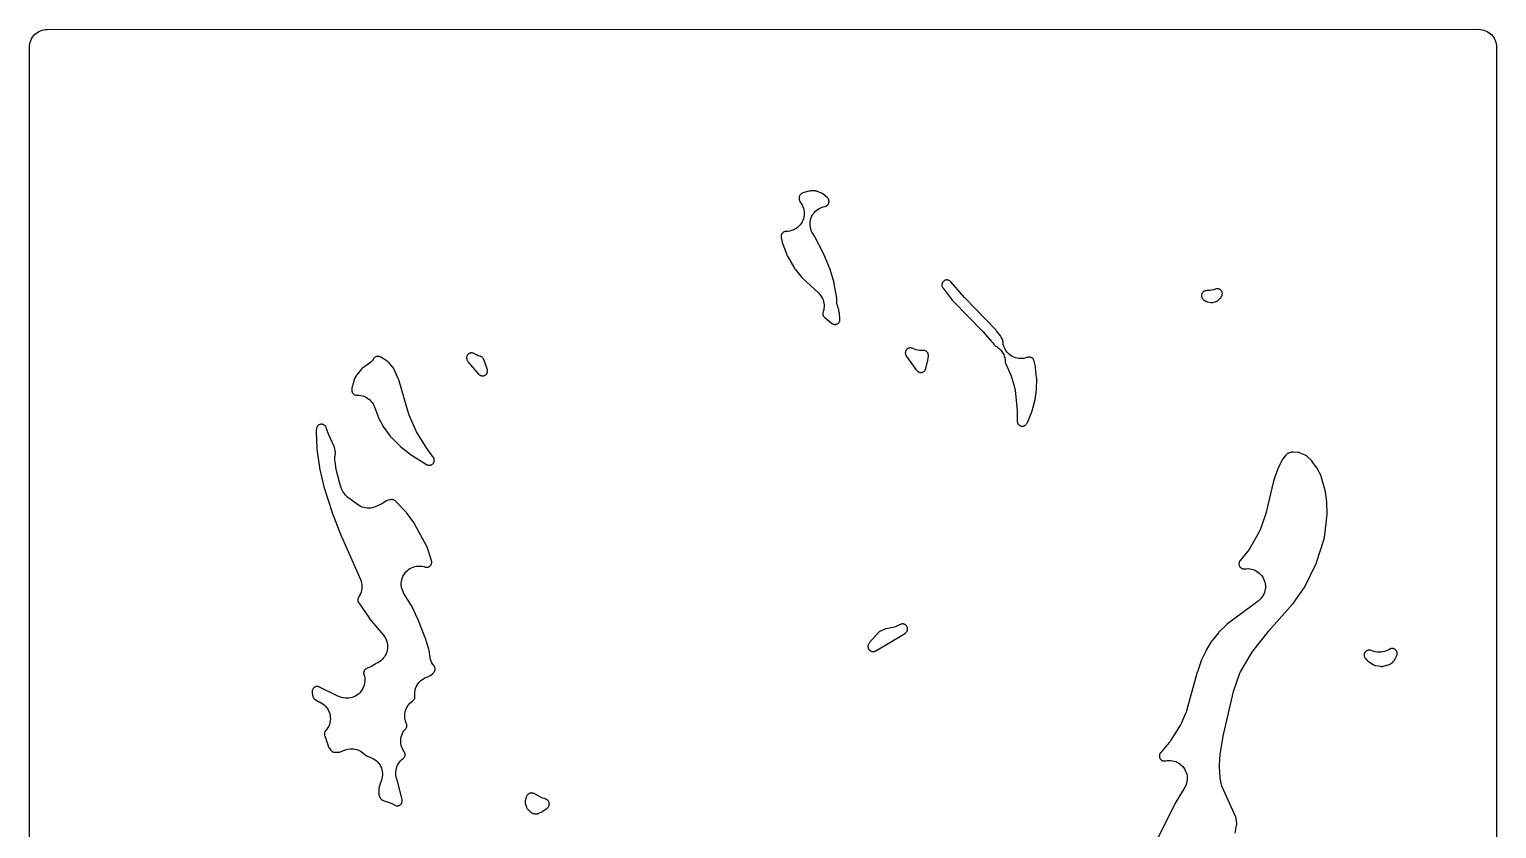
# Model space of a CAD drawing. Header units: millimetres. Extents: x 0 to 300, y 0 to 300.
# Drawn here: x -0.2 to 299.8, y 136.6 to 300.2 of the extents above; entities that cross this region are included whole.
import ezdxf

# ---------------------------------------------------------------- set-up
doc = ezdxf.new("R2010")
doc.units = ezdxf.units.MM
doc.layers.add('CUT', color=7, linetype='CONTINUOUS')

msp = doc.modelspace()

# ---------------------------------------------------------------- linework, layer by layer
at = {"layer": 'CUT'}
for points in [[(-0.175, 3.5), (-0.175, 296.4986), (-0.1573, 296.8588), (-0.1044, 297.2156), (-0.0168, 297.5654), (0.1047, 297.905), (0.2589, 298.231), (0.4443, 298.5404), (0.6592, 298.83), (0.9014, 299.0972), (1.1686, 299.3394), (1.4583, 299.5543), (1.7676, 299.7397), (2.0936, 299.8939), (2.4332, 300.0154), (2.783, 300.103), (3.1398, 300.1559), (3.5, 300.1736), (296.1703, 300.175), (296.5305, 300.1573), (296.8872, 300.1044), (297.2371, 300.0167), (297.5766, 299.8952), (297.9027, 299.7411), (298.212, 299.5556), (298.5017, 299.3408), (298.7689, 299.0986), (299.0111, 298.8314), (299.2259, 298.5417), (299.4114, 298.2324), (299.5655, 297.9063), (299.687, 297.5668), (299.7747, 297.2169), (299.8276, 296.8602), (299.8453, 296.5), (299.8453, 3.5)], [(246.3732, 135.6923), (246.6812, 137.3682), (246.6918, 137.4348), (246.7024, 137.5559), (246.7015, 137.6773), (246.6961, 137.7446), (246.6094, 138.5873), (246.5998, 138.661), (246.5723, 138.792), (246.5313, 138.9193), (246.503, 138.9881), (243.7489, 145.2226), (243.6169, 145.5673), (243.5201, 145.9235), (243.371, 146.6063), (243.3209, 146.8881), (243.2928, 147.1731), (243.1716, 149.2194), (243.1714, 149.6496), (243.2975, 151.8235), (243.3479, 152.2527), (244.0142, 156.0069), (244.0527, 156.1953), (246.0288, 164.712), (246.1573, 165.1435), (247.3668, 168.4511), (247.4951, 168.7581), (247.6507, 169.0523), (249.692, 172.5224), (249.9741, 172.9349), (253.1142, 176.916), (253.2594, 177.089), (258.1291, 182.5379), (258.1919, 182.6126), (258.2124, 182.6384), (258.2708, 182.7166), (260.5116, 185.9101), (260.543, 185.9569), (260.605, 186.062), (260.6307, 186.1121), (262.9587, 190.8872), (262.9812, 190.9356), (263.024, 191.0431), (263.0409, 191.0938), (264.5614, 195.9468), (264.5797, 196.0103), (264.6097, 196.1504), (264.6189, 196.2159), (265.1734, 200.901), (265.1831, 201.0198), (265.185, 201.06), (265.1862, 201.1793), (265.1312, 203.3107), (265.126, 203.4064), (265.1233, 203.4386), (265.1126, 203.5338), (264.8216, 205.5839), (264.8026, 205.6918), (264.795, 205.728), (264.769, 205.8343), (263.9769, 208.665), (263.9565, 208.7318), (263.9017, 208.8727), (263.8717, 208.9358), (263.1527, 210.3545), (263.1255, 210.4057), (263.0598, 210.5127), (263.0265, 210.5602), (262.1431, 211.767), (262.1033, 211.8189), (262.0095, 211.925), (261.9629, 211.9709), (261.0834, 212.7989), (261.0379, 212.8399), (260.9514, 212.9083), (260.8779, 212.9567), (260.781, 213.0093), (260.7254, 213.035), (259.668, 213.4959), (259.5938, 213.5258), (259.4561, 213.5682), (259.3145, 213.5948), (259.2349, 213.6029), (258.2127, 213.6783), (258.136, 213.6819), (257.9978, 213.6771), (257.8887, 213.6615), (257.7547, 213.6272), (257.682, 213.6022), (257.2688, 213.4475), (257.2092, 213.4236), (257.105, 213.3735), (257.0258, 213.3261), (256.9512, 213.2719), (256.8818, 213.2111), (256.802, 213.1274), (256.761, 213.078), (256.1425, 212.2991), (256.0959, 212.237), (256.0063, 212.0948), (255.9705, 212.026), (255.1364, 210.312), (255.0989, 210.2294), (255.087, 210.2012), (255.0542, 210.1167), (254.2813, 207.9577), (254.2516, 207.8668), (254.2425, 207.8359), (254.2182, 207.7435), (252.6803, 201.1386), (252.5465, 200.6935), (251.4587, 197.7621), (251.3398, 197.4787), (251.1977, 197.2062), (249.2943, 193.9019), (249.1421, 193.6599), (248.9715, 193.4305), (247.4058, 191.4873), (247.3632, 191.4317), (247.2941, 191.3262), (247.2475, 191.2371), (247.21, 191.1439), (247.1817, 191.0474), (247.1631, 190.9486), (247.1543, 190.8485), (247.1554, 190.748), (247.1663, 190.6481), (247.187, 190.5497), (247.2172, 190.4538), (247.2568, 190.3614), (247.3052, 190.2733), (247.362, 190.1904), (247.4267, 190.1135), (247.4987, 190.0433), (247.5772, 189.9805), (247.6614, 189.9257), (247.7507, 189.8795), (247.8441, 189.8422), (247.9406, 189.8143), (248.0395, 189.7961), (248.1397, 189.7876), (248.2402, 189.789), (248.4611, 189.814), (248.4616, 189.8098), (248.648, 189.8309), (249.0104, 189.8358), (249.3715, 189.8051), (249.7278, 189.7389), (250.0759, 189.638), (250.4123, 189.5032), (250.7338, 189.336), (251.0373, 189.138), (251.3198, 188.911), (251.5786, 188.6573), (251.8111, 188.3793), (252.0151, 188.0798), (252.1887, 187.7616), (252.33, 187.4279), (252.4378, 187.0819), (252.511, 186.727), (252.5489, 186.3665), (252.551, 186.0041), (252.5175, 185.6433), (252.4486, 185.2875), (252.345, 184.9402), (252.2077, 184.6048), (252.038, 184.2846), (251.8377, 183.9826), (251.6085, 183.7019), (251.3528, 183.445), (251.0731, 183.2146), (244.7863, 178.5375), (244.6978, 178.4669), (244.6688, 178.4421), (244.5853, 178.3656), (243.0849, 176.8935), (243.0198, 176.826), (242.9985, 176.8026), (242.9374, 176.7315), (241.7127, 175.2236), (241.6453, 175.1347), (241.6236, 175.1039), (241.5623, 175.0107), (240.5163, 173.2964), (240.4718, 173.2188), (240.4575, 173.1922), (240.4172, 173.1124), (239.5082, 171.1827), (239.4723, 171.1007), (239.4609, 171.0727), (239.4294, 170.989), (238.6601, 168.7611), (238.6436, 168.7107), (238.6383, 168.6936), (238.6234, 168.6427), (236.4445, 160.7295), (236.3604, 160.4638), (236.2564, 160.2053), (235.3969, 158.2826), (235.1713, 157.8556), (233.2521, 154.7385), (233.0897, 154.4968), (232.9087, 154.2686), (231.1492, 152.2234), (231.1052, 152.1695), (231.0331, 152.067), (230.9839, 151.9801), (230.9435, 151.8888), (230.9121, 151.794), (230.8902, 151.6966), (230.8778, 151.5975), (230.8752, 151.4977), (230.8823, 151.3981), (230.8992, 151.2997), (230.9255, 151.2033), (230.9611, 151.11), (231.0057, 151.0207), (231.0588, 150.9361), (231.1198, 150.8571), (231.1883, 150.7844), (231.2636, 150.7188), (231.3449, 150.6608), (231.4314, 150.611), (231.5224, 150.5699), (231.617, 150.5379), (231.7143, 150.5153), (231.8133, 150.5022), (231.9131, 150.4989), (232.0128, 150.5054), (232.2308, 150.5411), (232.2309, 150.5403), (232.4774, 150.5808), (232.8333, 150.6042), (233.1897, 150.593), (233.5434, 150.5473), (233.891, 150.4675), (234.2292, 150.3544), (234.5549, 150.2091), (234.8649, 150.0329), (235.1564, 149.8275), (235.4266, 149.5947), (235.673, 149.3369), (235.8933, 149.0565), (236.0853, 148.7559), (236.2473, 148.4382), (236.3777, 148.1063), (236.4754, 147.7633), (236.5393, 147.4125), (236.5689, 147.0571), (236.564, 146.7005), (236.5245, 146.3461), (236.4509, 145.9972), (236.3437, 145.657), (236.2041, 145.3288), (236.0334, 145.0158), (234.2527, 142.0969), (234.2176, 142.0366), (234.2062, 142.016), (234.1737, 141.9543), (230.3823, 134.376)]]:
    msp.add_lwpolyline(points, dxfattribs=at)
for points in [[(153.7377, 256.6352), (153.7744, 256.5042), (153.7953, 256.4449), (154.712, 254.0178), (154.7342, 253.9627), (154.7896, 253.8464), (154.8185, 253.7944), (156.3274, 251.2083), (156.356, 251.1615), (156.4236, 251.0637), (156.4574, 251.0205), (157.703, 249.4874), (157.7797, 249.3995), (157.8066, 249.3708), (157.8893, 249.2885), (161.1565, 246.2568), (161.4003, 246.008), (161.6194, 245.7373), (161.812, 245.4471), (161.9762, 245.14), (162.1105, 244.8186), (162.2139, 244.4861), (162.2853, 244.1452), (162.3242, 243.7991), (162.33, 243.4508), (162.3029, 243.1036), (162.2431, 242.7605), (162.151, 242.4246), (162.1066, 242.2882), (162.0848, 242.1883), (162.0731, 242.0867), (162.0716, 241.9844), (162.0803, 241.8826), (162.0992, 241.782), (162.128, 241.6839), (162.1665, 241.5892), (162.2143, 241.4988), (162.2709, 241.4136), (162.3357, 241.3344), (162.4265, 241.2438), (162.4805, 241.1974), (163.8702, 240.0637), (163.9254, 240.0209), (164.0303, 239.9512), (164.119, 239.9042), (164.2119, 239.866), (164.308, 239.8372), (164.4066, 239.818), (164.5065, 239.8085), (164.6069, 239.8088), (164.7067, 239.819), (164.8051, 239.839), (164.9011, 239.8685), (164.9937, 239.9072), (165.082, 239.9549), (165.1653, 240.011), (165.2426, 240.075), (165.3133, 240.1463), (165.3766, 240.2242), (165.432, 240.3079), (165.4789, 240.3967), (165.5169, 240.4896), (165.5456, 240.5858), (165.5647, 240.6843), (165.5741, 240.7843), (165.5735, 240.9102), (165.568, 240.9799), (165.4598, 242.0242), (165.4528, 242.0818), (165.4501, 242.1012), (165.4411, 242.1586), (165.3311, 242.788), (165.3174, 242.8565), (165.2837, 242.9777), (165.2362, 243.1005), (165.2323, 243.1093), (165.1025, 243.4444), (165.0061, 243.7905), (164.9439, 244.1444), (164.9166, 244.5027), (164.9245, 244.862), (164.9257, 244.8802), (164.9286, 245.0109), (164.9192, 245.1355), (164.9089, 245.2041), (164.4004, 248.1141), (164.3835, 248.1978), (164.3771, 248.2259), (164.356, 248.3085), (163.643, 250.8288), (163.6127, 250.9248), (163.6015, 250.9569), (163.5654, 251.0508), (162.1928, 254.3262), (162.1643, 254.3904), (162.1542, 254.4119), (162.123, 254.4749), (160.4427, 257.6913), (160.4122, 257.7471), (160.4015, 257.7658), (160.3689, 257.8203), (160.0194, 258.3804), (159.8452, 258.6923), (159.7021, 259.0197), (159.5915, 259.3595), (159.5145, 259.7083), (159.4716, 260.0631), (159.4634, 260.4202), (159.4899, 260.7766), (159.5509, 261.1286), (159.6458, 261.4731), (159.7737, 261.8067), (159.9334, 262.1263), (160.1234, 262.4289), (160.3418, 262.7116), (160.5867, 262.9718), (160.8557, 263.2069), (161.1463, 263.4149), (161.4556, 263.5936), (161.7809, 263.7415), (162.119, 263.857), (162.4667, 263.9392), (162.5534, 263.9553), (162.6494, 263.9831), (162.7423, 264.0201), (162.8311, 264.066), (162.915, 264.1204), (162.9932, 264.1827), (163.065, 264.2523), (163.1296, 264.3286), (163.1864, 264.4109), (163.2349, 264.4983), (163.2746, 264.5901), (163.3052, 264.6853), (163.3263, 264.783), (163.3378, 264.8823), (163.3395, 264.9823), (163.3314, 265.082), (163.3137, 265.1804), (163.2864, 265.2765), (163.2499, 265.3696), (163.2044, 265.4586), (163.1504, 265.5428), (163.0885, 265.6213), (163.0016, 265.7117), (162.9497, 265.7583), (162.0675, 266.5122), (162.0188, 266.5521), (161.9264, 266.6179), (161.8484, 266.6636), (161.7459, 266.7121), (161.6873, 266.7352), (160.8859, 267.0307), (160.8268, 267.0511), (160.7182, 267.0806), (160.6299, 267.0965), (160.5178, 267.1066), (160.4553, 267.1081), (159.612, 267.11), (159.5433, 267.1084), (159.4203, 267.0968), (159.2989, 267.0734), (159.2326, 267.0555), (157.9982, 266.691), (157.9291, 266.6687), (157.8082, 266.6191), (157.7163, 266.57), (157.6299, 266.5117), (157.5499, 266.445), (157.4771, 266.3705), (157.4123, 266.289), (157.3561, 266.2012), (157.3092, 266.1083), (157.2719, 266.011), (157.2378, 265.8848), (157.2256, 265.8201), (157.2175, 265.7621), (157.2093, 265.6437), (157.2115, 265.549), (157.2225, 265.455), (157.2471, 265.3389), (157.2652, 265.2755), (157.3159, 265.1123), (157.3378, 265.0475), (157.3854, 264.9339), (157.432, 264.8474), (157.5036, 264.7403), (157.5197, 264.7186), (157.5174, 264.7169), (157.6458, 264.5433), (157.8308, 264.2336), (157.9845, 263.9072), (158.1055, 263.5674), (158.1926, 263.2173), (158.245, 262.8604), (158.2621, 262.5), (158.2438, 262.1398), (158.1903, 261.783), (158.102, 261.4332), (157.9799, 261.0938), (157.8251, 260.7679), (157.6391, 260.4589), (157.4236, 260.1695), (157.1809, 259.9026), (156.9131, 259.6609), (156.623, 259.4465), (156.3132, 259.2617), (155.9868, 259.1081), (155.6469, 258.9872), (155.2968, 258.9003), (154.9398, 258.848), (154.5795, 258.8311), (154.5119, 258.8312), (154.4126, 258.8217), (154.3147, 258.8026), (154.2191, 258.7739), (154.1268, 258.7362), (154.0386, 258.6896), (153.9554, 258.6346), (153.8779, 258.5718), (153.8069, 258.5017), (153.7431, 258.425), (153.6871, 258.3425), (153.6393, 258.2549), (153.6004, 258.1631), (153.5706, 258.0679), (153.5502, 257.9702), (153.5394, 257.8711), (153.5383, 257.7713), (153.5492, 257.6467), (153.5603, 257.5781), (153.7249, 256.6967)], [(186.4946, 247.4768), (186.5392, 247.3857), (186.6062, 247.2776), (186.6478, 247.2205), (188.5389, 244.7537), (188.6029, 244.6753), (188.6253, 244.6495), (188.694, 244.5751), (194.7027, 238.451), (194.8438, 238.2987), (196.5733, 236.3244), (196.7953, 236.0446), (197.0167, 235.7358), (197.0585, 235.6805), (197.1408, 235.5866), (197.2134, 235.5184), (197.2922, 235.4577), (197.403, 235.3884), (197.4269, 235.3751), (197.4261, 235.3736), (197.6376, 235.2551), (197.9355, 235.0469), (198.2114, 234.8103), (198.4626, 234.5476), (198.6866, 234.2614), (198.8812, 233.9545), (199.0446, 233.6298), (199.1751, 233.2906), (199.2714, 232.9402), (199.3327, 232.5819), (199.3583, 232.2194), (199.3598, 232.1476), (199.372, 232.0468), (199.3941, 231.9478), (199.434, 231.827), (199.4611, 231.7617), (200.4888, 229.4494), (200.6532, 229.0041), (201.2583, 226.9689), (201.3418, 226.63), (201.3927, 226.2848), (201.7947, 222.2383), (201.8125, 221.9158), (201.8334, 220.0275), (201.8359, 219.9587), (201.8492, 219.8354), (201.8693, 219.7386), (201.8987, 219.6442), (201.937, 219.553), (201.984, 219.466), (202.0391, 219.3839), (202.102, 219.3076), (202.1719, 219.2377), (202.2482, 219.1748), (202.3303, 219.1197), (202.4173, 219.0727), (202.5084, 219.0343), (202.6028, 219.0049), (202.6996, 218.9848), (202.7979, 218.9742), (202.8968, 218.9731), (202.9953, 218.9815), (203.0926, 218.9994), (203.1876, 219.0267), (203.2796, 219.063), (203.3676, 219.108), (203.4509, 219.1613), (203.5286, 219.2224), (203.6001, 219.2907), (203.6646, 219.3656), (203.7361, 219.467), (203.7716, 219.526), (203.8483, 219.6606), (203.9, 219.7591), (203.9164, 219.7929), (203.9615, 219.8947), (204.784, 221.933), (204.8167, 222.021), (204.8268, 222.051), (204.8545, 222.1406), (205.4098, 224.1423), (205.4349, 224.2451), (205.4422, 224.28), (205.4607, 224.3843), (205.7503, 226.3917), (205.7622, 226.499), (205.765, 226.5353), (205.77, 226.643), (205.7973, 228.6768), (205.7957, 228.775), (205.7942, 228.8081), (205.7868, 228.9061), (205.5736, 230.9325), (205.5598, 231.0337), (205.5541, 231.0677), (205.5341, 231.1678), (205.275, 232.2857), (205.2577, 232.353), (205.2177, 232.4715), (205.1768, 232.5624), (205.1273, 232.6489), (205.0695, 232.7301), (205.0041, 232.8054), (204.9317, 232.8739), (204.8529, 232.935), (204.7686, 232.9882), (204.6795, 233.0329), (204.5864, 233.0687), (204.4903, 233.0952), (204.3921, 233.1123), (204.2927, 233.1197), (204.193, 233.1174), (204.0941, 233.1054), (203.9967, 233.0839), (203.7871, 233.0154), (203.787, 233.0157), (203.5444, 232.9362), (203.1999, 232.859), (202.8497, 232.8152), (202.4969, 232.8053), (202.1447, 232.8292), (201.7965, 232.8868), (201.4553, 232.9775), (201.1245, 233.1006), (200.807, 233.2548), (200.5058, 233.4387), (200.2236, 233.6507), (199.963, 233.8888), (199.7265, 234.1509), (199.5162, 234.4343), (199.3341, 234.7367), (199.1818, 235.0551), (199.0608, 235.3867), (198.9721, 235.7284), (198.9166, 236.0769), (198.9027, 236.3024), (198.901, 236.3023), (198.8993, 236.3296), (198.8848, 236.4595), (198.8642, 236.5569), (198.8342, 236.6518), (198.7852, 236.7666), (198.7534, 236.8282), (198.5392, 237.2195), (198.4791, 237.3207), (198.4576, 237.3541), (198.3905, 237.4507), (197.5903, 238.5199), (197.5245, 238.6023), (197.5014, 238.6293), (197.4305, 238.7073), (191.158, 245.1847), (191.0313, 245.3224), (188.2353, 248.5206), (188.1876, 248.5725), (188.0947, 248.6595), (188.0143, 248.7212), (187.9281, 248.7746), (187.837, 248.8192), (187.742, 248.8546), (187.6439, 248.8804), (187.5437, 248.8963), (187.4425, 248.9022), (187.3412, 248.8981), (187.2407, 248.8839), (187.1422, 248.8599), (187.0466, 248.8262), (186.9547, 248.7832), (186.8676, 248.7313), (186.7861, 248.671), (186.7109, 248.6029), (186.6428, 248.5277), (186.5826, 248.4462), (186.5307, 248.3591), (186.4877, 248.2672), (186.454, 248.1716), (186.4299, 248.0731), (186.4158, 247.9726), (186.4116, 247.8713), (186.4175, 247.7701), (186.4335, 247.6699), (186.4592, 247.5719)], [(239.5622, 245.3366), (239.6024, 245.2441), (239.6516, 245.1561), (239.7092, 245.0733), (239.7746, 244.9966), (239.8474, 244.9267), (239.9468, 244.8485), (240.005, 244.8092), (240.3598, 244.5827), (240.4206, 244.546), (240.5347, 244.4883), (240.6298, 244.4516), (240.7531, 244.4176), (240.8228, 244.4039), (241.3725, 244.3101), (241.4476, 244.2994), (241.5838, 244.2909), (241.6925, 244.2957), (241.8274, 244.3162), (241.9013, 244.3335), (242.3414, 244.4493), (242.4041, 244.4673), (242.5144, 244.5075), (242.5991, 244.5474), (242.6798, 244.5949), (242.7752, 244.6635), (242.8254, 244.7051), (243.264, 245.0863), (243.323, 245.1405), (243.4204, 245.2466), (243.5054, 245.3629), (243.5469, 245.4313), (243.6028, 245.5294), (243.6364, 245.5919), (243.6882, 245.7085), (243.7201, 245.8052), (243.7422, 245.9045), (243.7544, 246.0055), (243.7564, 246.1072), (243.7483, 246.2087), (243.7301, 246.3088), (243.7021, 246.4066), (243.6645, 246.5011), (243.6177, 246.5915), (243.5621, 246.6767), (243.4984, 246.756), (243.427, 246.8286), (243.3488, 246.8937), (243.2645, 246.9507), (243.175, 246.999), (243.0811, 247.0382), (242.9838, 247.0678), (242.884, 247.0877), (242.7827, 247.0975), (242.6809, 247.0972), (242.5797, 247.0868), (242.4547, 247.0611), (242.3865, 247.0417), (241.902, 246.8908), (241.5521, 246.8005), (241.195, 246.7449), (240.8342, 246.7247), (240.5567, 246.7229), (240.4865, 246.7207), (240.3607, 246.7073), (240.2619, 246.6869), (240.1657, 246.6568), (240.0729, 246.6174), (239.9844, 246.569), (239.9011, 246.5121), (239.8238, 246.4473), (239.7533, 246.3752), (239.6902, 246.2965), (239.6352, 246.212), (239.5888, 246.1225), (239.5515, 246.0288), (239.5236, 245.9319), (239.5053, 245.8327), (239.4969, 245.7322), (239.4985, 245.6314), (239.51, 245.5312), (239.5313, 245.4326)], [(179.0098, 233.588), (179.0358, 233.5252), (179.0663, 233.4608), (179.1447, 233.3237), (179.1857, 233.2633), (181.1008, 230.5919), (181.1425, 230.5366), (181.2413, 230.4238), (181.2906, 230.3751), (181.3883, 230.2833), (181.4406, 230.2365), (181.5408, 230.1595), (181.6263, 230.1063), (181.7166, 230.0617), (181.8109, 230.0262), (181.9081, 230.0002), (182.0075, 229.9839), (182.108, 229.9774), (182.2087, 229.9809), (182.3085, 229.9942), (182.4066, 230.0174), (182.5018, 230.05), (182.5934, 230.0919), (182.6805, 230.1426), (182.7621, 230.2016), (182.8375, 230.2683), (182.906, 230.3422), (182.9668, 230.4224), (183.0195, 230.5083), (183.0635, 230.5989), (183.1072, 230.7174), (183.1266, 230.7849), (183.4985, 232.2134), (183.5239, 232.3274), (183.5311, 232.3661), (183.5485, 232.4816), (183.6428, 233.304), (183.649, 233.3729), (183.6511, 233.4974), (183.6431, 233.5963), (183.6256, 233.694), (183.5987, 233.7895), (183.5627, 233.882), (183.5178, 233.9706), (183.4646, 234.0543), (183.4035, 234.1326), (183.3351, 234.2045), (183.2601, 234.2694), (183.1791, 234.3268), (183.0929, 234.3761), (183.0023, 234.4167), (182.9083, 234.4484), (182.8116, 234.4708), (182.7132, 234.4837), (182.614, 234.487), (182.3948, 234.473), (182.3946, 234.4762), (182.1975, 234.4635), (181.8438, 234.4749), (181.4929, 234.5202), (181.148, 234.5991), (180.8122, 234.7108), (180.4887, 234.8542), (180.3689, 234.9144), (180.2754, 234.9504), (180.1787, 234.9771), (180.0799, 234.9942), (179.98, 235.0015), (179.8797, 234.999), (179.7802, 234.9867), (179.6824, 234.9647), (179.5872, 234.9332), (179.4956, 234.8925), (179.4084, 234.8431), (179.3264, 234.7853), (179.2506, 234.7198), (179.1814, 234.6472), (179.1198, 234.5682), (179.0661, 234.4834), (179.0211, 234.3939), (178.985, 234.3004), (178.9583, 234.2037), (178.9411, 234.105), (178.9337, 234.005), (178.9362, 233.9047), (178.9484, 233.8052), (178.9704, 233.7074)], [(65.8191, 225.9823), (65.8599, 225.8893), (65.9097, 225.8008), (65.968, 225.7176), (66.0343, 225.6407), (66.1079, 225.5707), (66.1881, 225.5084), (66.2741, 225.4544), (66.365, 225.4091), (66.46, 225.3731), (66.5581, 225.3467), (66.6583, 225.3302), (66.7596, 225.3237), (66.8265, 225.326), (67.1816, 225.3214), (67.5347, 225.2825), (67.8824, 225.2097), (68.2214, 225.1037), (68.5486, 224.9654), (68.8609, 224.7962), (69.1554, 224.5977), (69.4294, 224.3716), (69.6803, 224.1202), (69.9057, 223.8457), (70.1036, 223.5507), (70.272, 223.238), (70.4095, 222.9104), (71.1414, 220.8999), (71.1793, 220.805), (71.1931, 220.7734), (71.2367, 220.681), (72.013, 219.1609), (72.0387, 219.1128), (72.1003, 219.012), (72.1313, 218.9672), (73.5771, 216.9643), (73.6116, 216.9186), (73.6919, 216.8243), (73.7316, 216.783), (75.5828, 214.9339), (75.6578, 214.8636), (75.6838, 214.8406), (75.763, 214.775), (77.9532, 213.0714), (78.0246, 213.0188), (78.0492, 213.0017), (78.1234, 212.953), (81.0133, 211.1641), (81.0736, 211.1288), (81.1866, 211.0734), (81.2805, 211.0382), (81.3775, 211.0125), (81.4765, 210.9963), (81.5766, 210.99), (81.6769, 210.9935), (81.7763, 211.0068), (81.874, 211.0298), (81.9689, 211.0622), (82.0602, 211.1038), (82.1469, 211.1542), (82.2283, 211.2128), (82.3036, 211.2791), (82.372, 211.3525), (82.4329, 211.4323), (82.4857, 211.5176), (82.5298, 211.6077), (82.5649, 211.7016), (82.5907, 211.7986), (82.6067, 211.8976), (82.6131, 211.9977), (82.6095, 212.098), (82.5962, 212.1974), (82.5731, 212.2951), (82.5406, 212.39), (82.499, 212.4812), (82.4358, 212.5901), (82.3963, 212.6477), (81.0389, 214.5314), (80.8782, 214.7741), (79.0175, 217.8418), (78.7857, 218.2909), (77.5201, 221.2221), (77.3687, 221.6406), (75.3509, 228.4912), (75.3167, 228.595), (75.3039, 228.6295), (75.2629, 228.7308), (74.4445, 230.5739), (74.4163, 230.6335), (74.3583, 230.7371), (74.2909, 230.8349), (74.2499, 230.8865), (73.3128, 232.0085), (73.2623, 232.0657), (73.1636, 232.1611), (73.0551, 232.2453), (72.9913, 232.2871), (71.6698, 233.1036), (71.6079, 233.1397), (71.4918, 233.1962), (71.3953, 233.2316), (71.2956, 233.2572), (71.1939, 233.2726), (71.0911, 233.2778), (70.9884, 233.2725), (70.8867, 233.257), (70.787, 233.2313), (70.6905, 233.1957), (70.598, 233.1506), (70.5106, 233.0964), (70.429, 233.0337), (70.3541, 232.9631), (70.2867, 232.8853), (70.209, 232.7749), (70.1939, 232.751), (70.1912, 232.7527), (70.0994, 232.606), (69.8918, 232.3341), (69.6598, 232.0827), (69.4054, 231.854), (69.1308, 231.6499), (67.97, 230.8681), (67.9132, 230.8278), (67.8165, 230.7479), (67.7281, 230.659), (67.6827, 230.6061), (66.7949, 229.5184), (66.7528, 229.4642), (66.6703, 229.3405), (66.6365, 229.2808), (66.3381, 228.7237), (66.303, 228.6537), (66.2398, 228.4963), (66.2168, 228.4215), (65.8296, 227.0315), (65.8132, 226.9667), (65.7876, 226.8244), (65.7805, 226.758), (65.7568, 226.4771), (65.7526, 226.4064), (65.7546, 226.279), (65.7662, 226.1781), (65.7878, 226.0789)], [(89.3107, 232.5491), (89.3655, 232.438), (89.4004, 232.3787), (89.5082, 232.2048), (89.5389, 232.1574), (89.6114, 232.0588), (89.6475, 232.0154), (91.6887, 229.6582), (91.7363, 229.6059), (91.8288, 229.5184), (91.9091, 229.4563), (91.9951, 229.4025), (92.0861, 229.3574), (92.181, 229.3216), (92.2791, 229.2954), (92.3792, 229.2791), (92.4805, 229.2728), (92.582, 229.2766), (92.6825, 229.2904), (92.7812, 229.3141), (92.877, 229.3474), (92.9691, 229.3902), (93.0565, 229.4418), (93.1383, 229.5018), (93.2137, 229.5697), (93.2821, 229.6447), (93.3427, 229.7262), (93.3949, 229.8132), (93.4382, 229.905), (93.4722, 230.0006), (93.4965, 230.0992), (93.511, 230.1996), (93.5154, 230.301), (93.5097, 230.4023), (93.494, 230.5026), (93.4619, 230.6258), (93.4391, 230.6927), (92.7362, 232.5951), (92.7099, 232.6611), (92.6538, 232.7761), (92.6001, 232.8629), (92.5381, 232.9439), (92.4683, 233.0183), (92.3915, 233.0854), (92.3083, 233.1444), (92.2196, 233.1949), (92.1264, 233.2363), (91.9992, 233.2782), (92.0025, 233.2773), (91.6141, 233.3972), (91.2357, 233.5624), (90.8783, 233.769), (90.8473, 233.7894), (90.7888, 233.8257), (90.6792, 233.8833), (90.5878, 233.9206), (90.4931, 233.9488), (90.3962, 233.9679), (90.298, 233.9774), (90.1992, 233.9775), (90.1009, 233.968), (90.004, 233.9491), (89.9094, 233.9209), (89.8179, 233.8837), (89.7304, 233.8379), (89.6478, 233.7838), (89.5708, 233.722), (89.5001, 233.6531), (89.4364, 233.5776), (89.3802, 233.4964), (89.3322, 233.4101), (89.2927, 233.3196), (89.2621, 233.2257), (89.2407, 233.1293), (89.2287, 233.0313), (89.2263, 232.9326), (89.2334, 232.8341), (89.2499, 232.7367), (89.2758, 232.6414)], [(57.7655, 163.7878), (57.7949, 163.6616), (57.8284, 163.5639), (57.8716, 163.47), (57.9241, 163.3811), (57.9853, 163.2978), (58.0545, 163.2212), (58.1312, 163.1519), (58.2356, 163.0752), (58.2967, 163.0371), (58.8235, 162.7267), (58.9109, 162.6787), (58.9409, 162.6633), (59.0309, 162.6207), (59.1714, 162.5592), (59.4987, 162.3961), (59.8081, 162.2013), (60.0967, 161.9767), (60.3616, 161.7245), (60.6, 161.4472), (60.8097, 161.1476), (60.9886, 160.8287), (61.135, 160.4935), (61.2473, 160.1455), (61.3244, 159.788), (61.3656, 159.4247), (61.3706, 159.059), (61.3391, 158.6947), (61.2716, 158.3353), (61.1687, 157.9843), (61.0315, 157.6454), (60.8612, 157.3217), (60.6596, 157.0166), (60.4287, 156.7331), (60.3879, 156.6878), (60.3289, 156.6078), (60.2779, 156.5224), (60.2354, 156.4324), (60.2019, 156.3388), (60.1776, 156.2423), (60.1628, 156.144), (60.1577, 156.0446), (60.1622, 155.9453), (60.1764, 155.8468), (60.2061, 155.7257), (60.2275, 155.6597), (61.0238, 153.392), (61.0456, 153.3341), (61.0915, 153.2326), (61.146, 153.1354), (61.1797, 153.0836), (61.3915, 152.773), (61.431, 152.7178), (61.5091, 152.6239), (61.5783, 152.5553), (61.6536, 152.4936), (61.7345, 152.4393), (61.8201, 152.3929), (61.9098, 152.355), (62.0027, 152.3257), (62.0979, 152.3054), (62.2193, 152.2914), (62.2871, 152.2885), (62.9445, 152.2758), (63.0153, 152.2762), (63.1424, 152.2864), (63.2423, 152.3046), (63.3649, 152.3397), (63.4313, 152.3642), (64.3677, 152.7367), (64.7017, 152.8513), (65.0451, 152.9333), (65.3948, 152.982), (65.7476, 152.9968), (66.1001, 152.9778), (66.4492, 152.925), (66.7917, 152.839), (67.1242, 152.7205), (67.4439, 152.5706), (67.7478, 152.3908), (68.0329, 152.1826), (68.7265, 151.6232), (68.7863, 151.5776), (68.9, 151.5042), (69.0208, 151.4433), (69.0904, 151.4148), (69.6345, 151.2089), (69.6338, 151.207), (69.9081, 151.0955), (70.227, 150.9277), (70.528, 150.7294), (70.8081, 150.5027), (71.0647, 150.2495), (71.2952, 149.9725), (71.4975, 149.6742), (71.6696, 149.3576), (71.8098, 149.0256), (71.9169, 148.6815), (71.9897, 148.3285), (72.0276, 147.9701), (72.0303, 147.6097), (71.9976, 147.2508), (71.9299, 146.8968), (71.8279, 146.5512), (71.6925, 146.2172), (71.6063, 146.0312), (71.5672, 145.9221), (71.5497, 145.8601), (71.2948, 144.8746), (71.2779, 144.8011), (71.258, 144.6667), (71.2524, 144.531), (71.2553, 144.4556), (71.3074, 143.6566), (71.3134, 143.5892), (71.3328, 143.4689), (71.3574, 143.3748), (71.3992, 143.2604), (71.4269, 143.1986), (71.5227, 142.998), (71.5541, 142.9362), (71.6185, 142.8293), (71.678, 142.7496), (71.7449, 142.6759), (71.8186, 142.6092), (71.8985, 142.5499), (71.9838, 142.4986), (72.0965, 142.4451), (72.1611, 142.4199), (73.596, 141.9022), (74.0556, 141.6999), (74.5308, 141.4506), (74.5945, 141.4192), (74.713, 141.3714), (74.8109, 141.3429), (74.911, 141.3243), (75.0125, 141.3157), (75.1144, 141.3173), (75.2156, 141.3291), (75.3151, 141.3508), (75.412, 141.3824), (75.5053, 141.4234), (75.594, 141.4735), (75.6772, 141.5322), (75.7542, 141.5989), (75.8242, 141.673), (75.8865, 141.7536), (75.9404, 141.84), (75.9855, 141.9314), (76.0212, 142.0268), (76.0473, 142.1253), (76.0634, 142.2259), (76.0694, 142.3276), (76.0653, 142.4294), (76.0474, 142.556), (76.0322, 142.6253), (75.1235, 146.3369), (75.1054, 146.4038), (75.0538, 146.5508), (75.0435, 146.5761), (75.0451, 146.5767), (74.9549, 146.7993), (74.8522, 147.1477), (74.7845, 147.5046), (74.7523, 147.8663), (74.756, 148.2295), (74.7955, 148.5906), (74.8705, 148.946), (74.9802, 149.2922), (75.1235, 149.626), (75.2991, 149.9439), (75.5052, 150.243), (75.7398, 150.5203), (76.0007, 150.773), (76.261, 150.9796), (76.3482, 151.056), (76.4169, 151.1293), (76.478, 151.209), (76.531, 151.2942), (76.5754, 151.3843), (76.6108, 151.4783), (76.6367, 151.5753), (76.653, 151.6744), (76.6595, 151.7746), (76.6562, 151.8749), (76.643, 151.9745), (76.6201, 152.0723), (76.5877, 152.1673), (76.5461, 152.2587), (76.4958, 152.3456), (76.4541, 152.4037), (76.2608, 152.702), (76.0972, 153.0177), (75.9649, 153.3477), (75.8651, 153.6889), (75.7988, 154.0382), (75.7665, 154.3923), (75.7685, 154.7478), (75.8049, 155.1014), (75.8754, 155.4499), (75.9791, 155.79), (76.1152, 156.1184), (76.2825, 156.4321), (76.4792, 156.7282), (76.7037, 157.0039), (76.7885, 157.0984), (76.8485, 157.1804), (76.9001, 157.268), (76.9428, 157.3602), (76.9761, 157.4563), (76.9997, 157.5552), (77.0133, 157.6559), (77.0169, 157.7575), (77.0103, 157.8589), (76.9937, 157.9592), (76.9672, 158.0574), (76.9199, 158.1821), (76.9087, 158.2077), (76.9113, 158.2089), (76.8327, 158.3876), (76.7225, 158.7212), (76.6446, 159.0638), (76.5998, 159.4122), (76.5885, 159.7634), (76.6108, 160.114), (76.6665, 160.4609), (76.755, 160.8009), (76.8756, 161.1309), (77.0272, 161.4479), (77.2083, 161.7489), (77.4173, 162.0313), (77.6524, 162.2924), (77.9113, 162.5299), (78.1917, 162.7415), (78.2608, 162.7887), (78.3372, 162.8525), (78.4071, 162.9235), (78.4696, 163.001), (78.5244, 163.0841), (78.5708, 163.1722), (78.6179, 163.2879), (78.6279, 163.3186), (78.6422, 163.3701), (78.6653, 163.4883), (78.6748, 163.5866), (78.6748, 163.6853), (78.659, 163.8485), (78.6419, 164.2201), (78.6625, 164.5915), (78.7205, 164.9589), (78.8153, 165.3186), (78.946, 165.6668), (79.1113, 166.0001), (79.3094, 166.3149), (79.5383, 166.6082), (79.7957, 166.8767), (80.0789, 167.1179), (80.385, 167.3292), (80.711, 167.5085), (81.0533, 167.6539), (81.2824, 167.7248), (81.2817, 167.7271), (81.4907, 167.7913), (81.5819, 167.8293), (81.669, 167.876), (81.7721, 167.9448), (81.8265, 167.987), (82.3518, 168.4161), (82.4008, 168.458), (82.4836, 168.5393), (82.5588, 168.6277), (82.5906, 168.6707), (82.6227, 168.7186), (82.6835, 168.8252), (82.7237, 168.9144), (82.7551, 169.007), (82.7775, 169.1022), (82.7907, 169.1991), (82.7946, 169.2968), (82.7892, 169.3945), (82.7744, 169.4912), (82.7505, 169.586), (82.7176, 169.6781), (82.6761, 169.7667), (82.6262, 169.8508), (82.4988, 170.0256), (82.4996, 170.0263), (82.3402, 170.2464), (82.152, 170.5716), (81.998, 170.9143), (81.8798, 171.271), (81.7987, 171.6378), (81.5484, 173.1263), (81.5281, 173.2279), (81.5201, 173.2619), (81.4935, 173.3619), (80.843, 175.5326), (80.8212, 175.6001), (80.8133, 175.6227), (80.7886, 175.6893), (79.2659, 179.54), (79.2438, 179.5933), (79.236, 179.6112), (79.212, 179.6637), (78.0102, 182.1772), (77.968, 182.2595), (77.9529, 182.2869), (77.9062, 182.3667), (76.415, 184.7595), (76.2377, 185.078), (76.093, 185.4126), (75.982, 185.7598), (75.906, 186.1163), (75.8657, 186.4786), (75.8615, 186.8431), (75.8934, 187.2063), (75.9612, 187.5645), (76.0641, 187.9142), (76.2011, 188.252), (76.3709, 188.5745), (76.5719, 188.8787), (76.802, 189.1614), (77.0589, 189.42), (77.3403, 189.6518), (77.6432, 189.8546), (77.9647, 190.0264), (78.3016, 190.1655), (78.6507, 190.2706), (79.0084, 190.3405), (79.3714, 190.3747), (79.7359, 190.3727), (80.0984, 190.3346), (80.4554, 190.2608), (80.7463, 190.1699), (80.872, 190.1371), (80.9703, 190.1214), (81.0696, 190.1154), (81.169, 190.119), (81.2676, 190.1323), (81.3644, 190.1552), (81.4586, 190.1873), (81.5492, 190.2285), (81.6353, 190.2782), (81.7162, 190.3361), (81.7911, 190.4016), (81.8593, 190.474), (81.9201, 190.5528), (81.973, 190.637), (82.0174, 190.7261), (82.0529, 190.819), (82.0793, 190.9149), (82.0962, 191.0129), (82.1035, 191.1121), (82.1011, 191.2116), (82.0891, 191.3104), (82.062, 191.4322), (82.042, 191.4986), (81.1413, 194.2521), (81.1201, 194.3124), (81.0655, 194.4395), (81.0364, 194.4963), (78.6083, 198.9881), (78.5543, 199.0807), (78.535, 199.1114), (78.4752, 199.2003), (77.0314, 201.2028), (76.9584, 201.2969), (76.9326, 201.3277), (76.853, 201.4163), (74.7242, 203.6204), (74.6737, 203.6702), (74.5762, 203.7528), (74.4923, 203.8106), (74.4031, 203.8598), (74.3095, 203.8998), (74.1876, 203.9381), (74.1471, 203.9475), (74.0963, 203.9566), (73.9559, 203.9699), (73.8436, 203.9681), (73.7037, 203.9504), (73.627, 203.9342), (73.2468, 203.8429), (73.1777, 203.8244), (73.0561, 203.7819), (72.9393, 203.7273), (72.877, 203.6922), (71.9237, 203.124), (71.4797, 202.8986), (70.5631, 202.5089), (70.2385, 202.3887), (69.9041, 202.2995), (69.5627, 202.2421), (69.2174, 202.2172), (68.8713, 202.2248), (68.5275, 202.265), (68.189, 202.3373), (67.8588, 202.4412), (67.5398, 202.5757), (67.2349, 202.7396), (66.9468, 202.9314), (65.1613, 204.2458), (64.9438, 204.4189), (64.7401, 204.608), (64.5475, 204.8007), (64.3209, 205.0494), (64.118, 205.3177), (63.9404, 205.6034), (63.7897, 205.9042), (63.6607, 206.1943), (63.5521, 206.4672), (63.4656, 206.7479), (62.6533, 209.8173), (62.5731, 210.2022), (62.3391, 211.7333), (62.3051, 212.0432), (62.2975, 212.3548), (62.3163, 212.666), (62.3939, 213.4177), (62.3992, 213.484), (62.4003, 213.6037), (62.3903, 213.7231), (62.3801, 213.7888), (62.2572, 214.4744), (62.2453, 214.5336), (62.217, 214.6387), (62.18, 214.741), (62.1559, 214.7964), (61.0388, 217.2198), (60.8921, 217.5893), (60.5388, 218.6425), (60.5153, 218.7073), (60.4646, 218.8207), (60.4156, 218.9068), (60.3585, 218.9877), (60.2938, 219.0627), (60.2222, 219.1311), (60.1443, 219.1922), (60.0609, 219.2456), (59.9727, 219.2906), (59.8805, 219.3268), (59.7853, 219.354), (59.6879, 219.3718), (59.5892, 219.3801), (59.4902, 219.3788), (59.3918, 219.368), (59.2949, 219.3477), (59.2004, 219.3181), (59.1092, 219.2794), (59.0222, 219.2322), (58.9401, 219.1767), (58.8638, 219.1136), (58.794, 219.0434), (58.7313, 218.9667), (58.6763, 218.8844), (58.6296, 218.7971), (58.5915, 218.7057), (58.5624, 218.611), (58.5376, 218.4893), (58.5288, 218.4209), (58.501, 218.1547), (58.4933, 218.0478), (58.4918, 218.0116), (58.4911, 217.9044), (58.5764, 214.4828), (58.5818, 214.3846), (58.5845, 214.3515), (58.5957, 214.2537), (59.1307, 210.5471), (59.1428, 210.4746), (59.1475, 210.4502), (59.1628, 210.3782), (60.1278, 206.291), (60.1444, 206.2265), (60.1504, 206.2049), (60.1696, 206.1411), (61.648, 201.5569), (61.6628, 201.5131), (61.668, 201.4984), (61.684, 201.4551), (63.6527, 196.3422), (63.6681, 196.3036), (63.6735, 196.2906), (63.6899, 196.2523), (67.5158, 187.6288), (67.6513, 187.2752), (67.7498, 186.9096), (67.81, 186.5357), (67.8315, 186.1577), (67.814, 185.7794), (67.7576, 185.405), (67.6631, 185.0383), (67.5313, 184.6834), (67.3636, 184.3438), (67.1619, 184.0234), (67.1436, 183.9974), (67.0932, 183.9078), (67.0521, 183.8136), (67.0206, 183.7158), (66.9991, 183.6153), (66.9878, 183.5131), (66.9868, 183.4103), (66.9961, 183.308), (67.0157, 183.2071), (67.0454, 183.1086), (67.0847, 183.0137), (67.1458, 182.9001), (67.1844, 182.8398), (69.2773, 179.7427), (69.3252, 179.6754), (69.3419, 179.6531), (69.3931, 179.5883), (72.2062, 176.205), (72.4251, 175.9134), (72.6141, 175.6015), (72.7712, 175.2725), (72.8949, 174.9294), (72.984, 174.5759), (73.0377, 174.2152), (73.0553, 173.8509), (73.0368, 173.4868), (72.9822, 173.1262), (72.8922, 172.7728), (72.7677, 172.4301), (72.6097, 172.1014), (72.42, 171.79), (72.2003, 171.499), (71.9529, 171.2311), (71.6802, 170.9891), (71.3848, 170.7753), (71.0696, 170.5918), (70.8573, 170.4949), (70.8582, 170.4928), (70.662, 170.4037), (70.5775, 170.3552), (70.498, 170.2988), (70.444, 170.2522), (70.1424, 170.0181), (69.8183, 169.8165), (69.475, 169.6497), (69.1162, 169.5194), (68.9462, 169.4674), (68.8788, 169.445), (68.7609, 169.3957), (68.6713, 169.3472), (68.5869, 169.29), (68.5087, 169.2247), (68.4373, 169.1519), (68.3736, 169.0724), (68.3181, 168.9869), (68.2714, 168.8964), (68.2339, 168.8016), (68.2061, 168.7036), (68.1881, 168.6032), (68.1803, 168.5016), (68.1826, 168.3998), (68.195, 168.2986), (68.2175, 168.1992), (68.2293, 168.1639), (68.3276, 167.8113), (68.3904, 167.4507), (68.4171, 167.0857), (68.4072, 166.7198), (68.3611, 166.3567), (68.279, 166), (68.1619, 165.6532), (68.0108, 165.3198), (67.8274, 165.0031), (67.6133, 164.7062), (67.3708, 164.4321), (67.1022, 164.1834), (66.8102, 163.9627), (66.4977, 163.7722), (66.1678, 163.6136), (65.8238, 163.4887), (65.469, 163.3986), (65.1071, 163.3443), (64.7415, 163.3262), (64.3759, 163.3446), (64.014, 163.3992), (63.6593, 163.4896), (63.4336, 163.5593), (63.1592, 163.656), (62.8933, 163.7742), (59.172, 165.6073), (59.1086, 165.6366), (58.991, 165.6808), (58.8943, 165.7067), (58.7955, 165.7231), (58.6956, 165.7296), (58.5955, 165.7264), (58.4962, 165.7134), (58.3986, 165.6907), (58.3038, 165.6586), (58.2125, 165.6173), (58.1257, 165.5673), (58.0443, 165.5091), (57.9689, 165.4432), (57.9003, 165.3702), (57.8392, 165.2908), (57.7862, 165.2059), (57.7417, 165.1161), (57.7062, 165.0225), (57.6801, 164.9258), (57.6636, 164.827), (57.6568, 164.7271), (57.6605, 164.6015), (57.6678, 164.5321), (57.7545, 163.8589)], [(171.3594, 173.5467), (171.3996, 173.453), (171.4488, 173.3639), (171.5067, 173.2801), (171.5727, 173.2024), (171.6461, 173.1318), (171.7261, 173.0687), (171.812, 173.014), (171.903, 172.9681), (171.9981, 172.9315), (172.0963, 172.9045), (172.1967, 172.8874), (172.2984, 172.8804), (172.4002, 172.8836), (172.5012, 172.8969), (172.6004, 172.9202), (172.6967, 172.9532), (172.8129, 173.0065), (172.875, 173.0409), (178.2878, 176.2109), (178.3362, 176.2404), (178.3524, 176.2507), (178.3998, 176.2818), (178.9063, 176.6268), (178.964, 176.6683), (179.0619, 176.7504), (179.1331, 176.8233), (179.1966, 176.9029), (179.2519, 176.9885), (179.2985, 177.0791), (179.3357, 177.1739), (179.3633, 177.272), (179.3811, 177.3723), (179.3887, 177.4739), (179.3862, 177.5758), (179.3736, 177.6769), (179.351, 177.7762), (179.3185, 177.8728), (179.2767, 177.9657), (179.2258, 178.0539), (179.1663, 178.1366), (179.0989, 178.2131), (179.0243, 178.2824), (178.9431, 178.3439), (178.8562, 178.3971), (178.7644, 178.4413), (178.6687, 178.4762), (178.57, 178.5014), (178.4692, 178.5166), (178.3675, 178.5217), (178.2657, 178.5166), (178.165, 178.5015), (178.0662, 178.4764), (177.9461, 178.4327), (177.8814, 178.4035), (177.2183, 178.0844), (176.9405, 177.9646), (176.6537, 177.868), (176.36, 177.7953), (175.0394, 177.5256), (174.9691, 177.5094), (174.82, 177.4629), (174.753, 177.4362), (173.8404, 177.0459), (173.7821, 177.0195), (173.6806, 176.9648), (173.6039, 176.9141), (173.5321, 176.8568), (173.4488, 176.777), (173.4056, 176.7297), (171.6413, 174.7063), (171.5756, 174.626), (171.5542, 174.5982), (171.4936, 174.5139), (171.4926, 174.5123), (171.4544, 174.4524), (171.394, 174.3398), (171.355, 174.2457), (171.3256, 174.1481), (171.306, 174.0482), (171.2965, 173.9467), (171.2972, 173.8449), (171.3079, 173.7436), (171.3288, 173.6438)], [(272.8501, 171.7186), (272.8977, 171.6291), (272.9682, 171.5234), (273.0116, 171.4677), (273.3072, 171.1075), (273.3574, 171.0495), (273.4559, 170.9529), (273.5642, 170.8674), (273.628, 170.8249), (274.6222, 170.2009), (274.6848, 170.1638), (274.8024, 170.1058), (274.9003, 170.0694), (275.0272, 170.0365), (275.0988, 170.0237), (276.1767, 169.8593), (276.2524, 169.8498), (276.3897, 169.8438), (276.4989, 169.8507), (276.6343, 169.874), (276.7082, 169.8929), (277.8401, 170.2154), (277.9151, 170.239), (278.046, 170.2926), (278.145, 170.3464), (278.261, 170.4273), (278.3215, 170.4774), (278.6522, 170.7671), (278.7003, 170.8111), (278.7811, 170.8962), (278.8391, 170.9696), (278.9031, 171.068), (278.9348, 171.1249), (279.3745, 171.9587), (279.4052, 172.0204), (279.4523, 172.1354), (279.4807, 172.2303), (279.4999, 172.3275), (279.5095, 172.4261), (279.5096, 172.5251), (279.5, 172.6237), (279.481, 172.7209), (279.4527, 172.8158), (279.4153, 172.9075), (279.3692, 172.9952), (279.3148, 173.078), (279.2527, 173.1551), (279.1834, 173.2259), (279.1076, 173.2896), (279.0259, 173.3457), (278.9393, 173.3936), (278.8483, 173.4329), (278.7541, 173.4632), (278.6573, 173.4843), (278.5589, 173.4959), (278.4599, 173.4979), (278.3611, 173.4903), (278.2636, 173.4732), (278.1681, 173.4467), (278.0757, 173.4112), (277.9646, 173.3555), (277.9053, 173.3202), (277.8897, 173.3104), (277.5854, 173.1386), (277.2662, 172.9966), (276.9349, 172.8855), (276.5945, 172.8064), (276.2482, 172.76), (275.8991, 172.7466), (275.5503, 172.7665), (275.4055, 172.7817), (275.0131, 172.8444), (274.6297, 172.9492), (274.1416, 173.1114), (274.0741, 173.132), (273.9501, 173.16), (273.8495, 173.1723), (273.7483, 173.1747), (273.6472, 173.167), (273.5475, 173.1494), (273.4499, 173.1219), (273.3556, 173.085), (273.2654, 173.0389), (273.1802, 172.984), (273.1008, 172.921), (273.0281, 172.8505), (272.9627, 172.7731), (272.9053, 172.6896), (272.8564, 172.6008), (272.8166, 172.5077), (272.7862, 172.411), (272.7655, 172.3118), (272.7548, 172.2111), (272.7541, 172.1098), (272.7634, 172.0089), (272.7826, 171.9094), (272.8116, 171.8123)], [(101.2492, 141.645), (101.4697, 141.0347), (101.4959, 140.9677), (101.5519, 140.851), (101.6057, 140.763), (101.6681, 140.6809), (101.7564, 140.5863), (101.8092, 140.5376), (102.4416, 139.9839), (102.4947, 139.9397), (102.5959, 139.8671), (102.6817, 139.8174), (102.772, 139.7763), (102.8897, 139.7359), (102.9566, 139.7182), (103.1152, 139.6805), (103.1847, 139.6658), (103.3115, 139.6487), (103.4134, 139.6453), (103.5411, 139.6537), (103.6114, 139.6637), (103.6328, 139.6673), (103.7004, 139.6803), (103.8202, 139.7125), (103.9363, 139.7561), (103.9988, 139.7849), (104.6189, 140.0891), (104.6763, 140.1189), (104.796, 140.1918), (104.8488, 140.2291), (105.7012, 140.861), (105.7552, 140.903), (105.8466, 140.9855), (105.9129, 141.058), (105.9719, 141.1365), (106.0231, 141.2203), (106.066, 141.3086), (106.1003, 141.4006), (106.1255, 141.4955), (106.1416, 141.5924), (106.1483, 141.6904), (106.1455, 141.7885), (106.1333, 141.8859), (106.1119, 141.9818), (106.0813, 142.0751), (106.0419, 142.165), (105.9941, 142.2508), (105.9383, 142.3316), (105.875, 142.4066), (105.8047, 142.4753), (105.7282, 142.5368), (105.6462, 142.5908), (105.5593, 142.6366), (105.4454, 142.6834), (105.3804, 142.7047), (105.1249, 142.7819), (104.8011, 142.8964), (104.4894, 143.0407), (103.0181, 143.8073), (102.953, 143.8391), (102.8319, 143.8873), (102.7319, 143.9157), (102.6295, 143.9338), (102.5259, 143.9414), (102.422, 143.9384), (102.3189, 143.9249), (102.2178, 143.901), (102.1196, 143.867), (102.0253, 143.8231), (101.936, 143.7699), (101.8526, 143.7079), (101.7564, 143.6199), (101.7068, 143.5671), (101.669, 143.5246), (101.6261, 143.4742), (101.5554, 143.3782), (101.5063, 143.2968), (101.4651, 143.2112), (101.4235, 143.0995), (101.4048, 143.0359), (101.2198, 142.3489), (101.2027, 142.2786), (101.1818, 142.15), (101.1756, 142.0464), (101.1799, 141.9427), (101.1948, 141.84), (101.2264, 141.7136)]]:
    msp.add_lwpolyline(points, close=True, dxfattribs=at)

doc.saveas('drawing.dxf')
